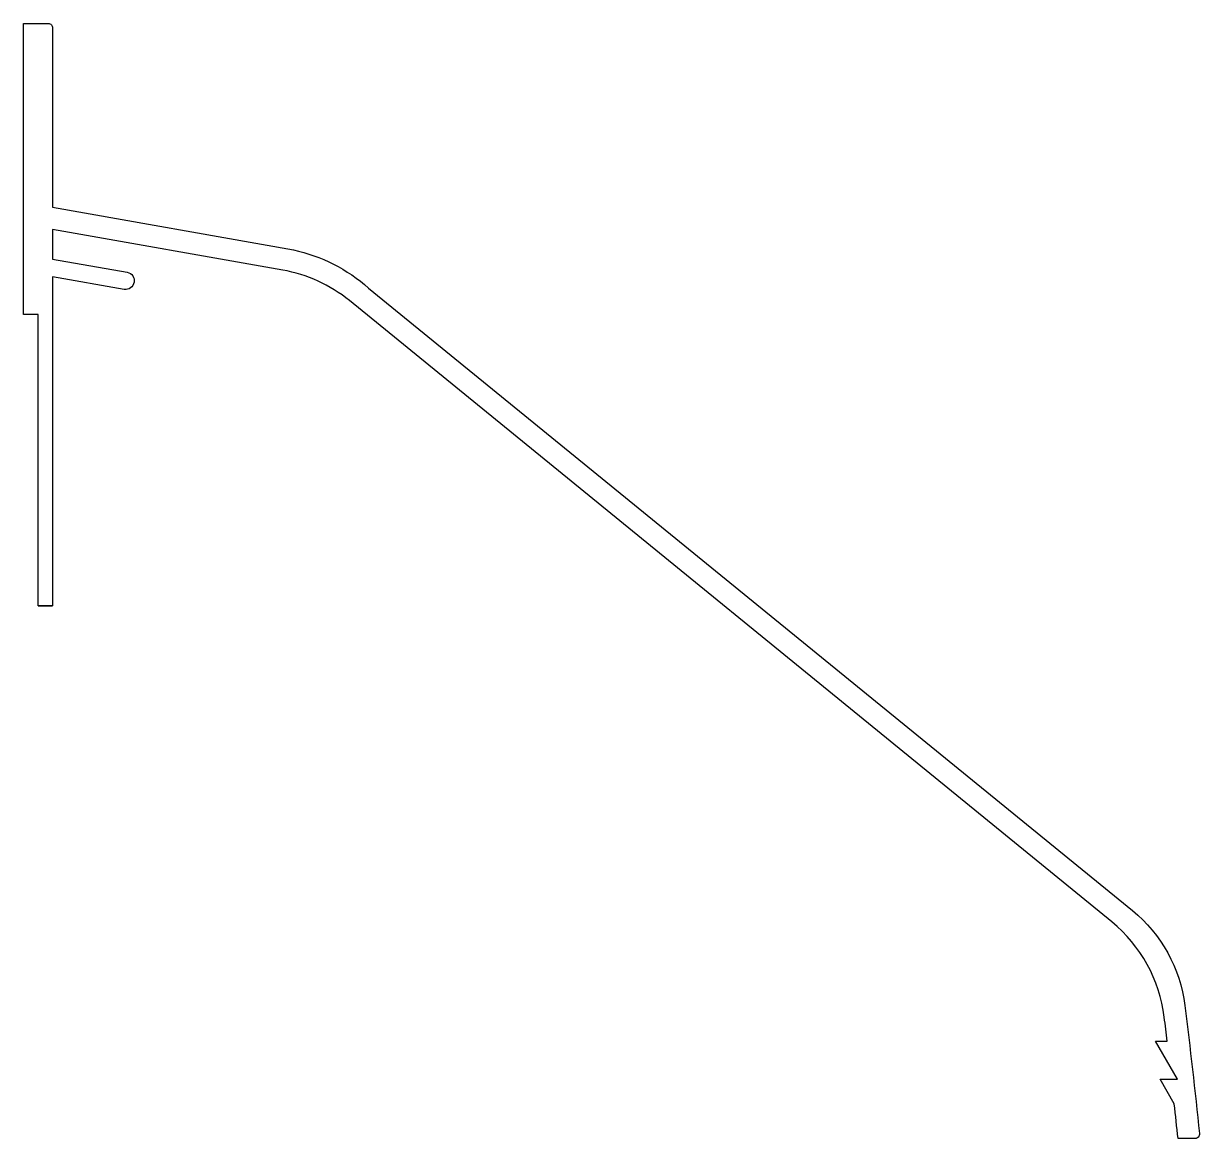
# Model space of a CAD drawing. Extents: x 1129.8 to 1210.6, y -24.5 to 52.1.
import ezdxf

# ---------------------------------------------------------------- set-up
doc = ezdxf.new("R2010")
doc.units = 0
doc.header["$LTSCALE"] = 15
doc.layers.get('0').update_dxf_attribs({"linetype": 'CONTINUOUS'})

msp = doc.modelspace()

# ---------------------------------------------------------------- linework, layer by layer
msp.add_lwpolyline([(1148.324, 36.596, -0.127952), (1153.489, 33.966), (1205.973, -8.798, -0.193256), (1209.58, -15.319, -0.004921), (1210.585, -24.126, -0.444951), (1210.287, -24.457), (1209.112, -24.457, 0.001335), (1208.858, -22.073), (1207.879, -20.377), (1209.076, -20.377), (1207.576, -17.779), (1208.368, -17.779, 0.000934), (1208.167, -16.115, 0.193611), (1204.558, -9.58), (1152.17, 33.107, 0.127951), (1147.591, 35.202), (1131.777, 37.993), (1131.777, 35.962), (1136.909, 35.056, -0.966498), (1136.701, 33.875), (1131.777, 34.743), (1131.777, 12.143), (1130.777, 12.143), (1131.777, 12.143), (1130.777, 12.143), (1130.777, 32.143), (1129.777, 32.143), (1129.777, 52.143), (1131.477, 52.143, -0.414214), (1131.777, 51.843), (1131.777, 39.516)], format="xyb", close=True)

doc.saveas('drawing.dxf')
